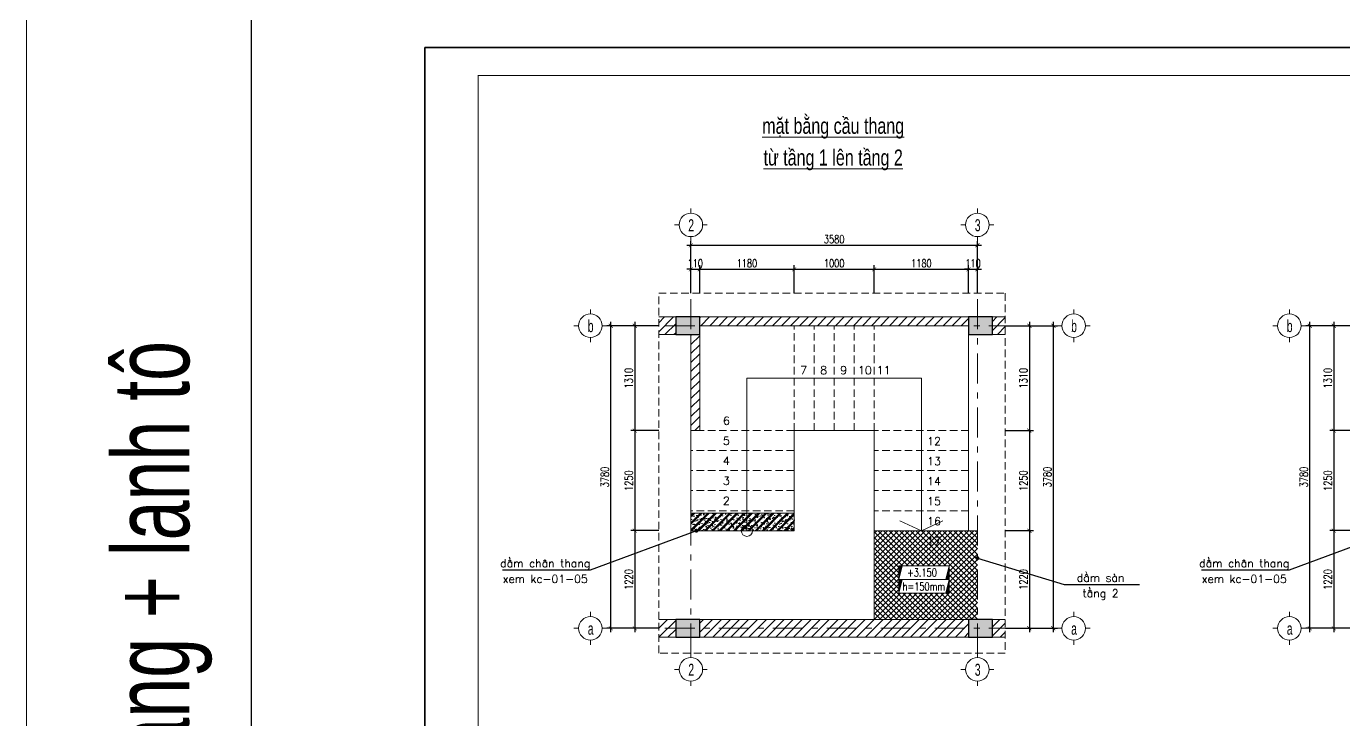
# Model space of a CAD drawing. Extents: x -2098986 to 943, y -1296280 to 73591.
# Drawn here: x -1855204 to -1822283, y -1278955 to -1261631 of the extents above; entities that cross this region are included whole.
import ezdxf
from ezdxf.enums import TextEntityAlignment as Align

# ---------------------------------------------------------------- set-up
doc = ezdxf.new("R2010")
doc.units = 0
doc.header["$LTSCALE"] = 150
doc.header["$PDMODE"] = 35
doc.linetypes.add('_Tim', pattern=[9, 5, -1.5, 1, -1.5])
doc.linetypes.add('HIDDEN', pattern=[0.375, 0.25, -0.125])
doc.layers.get('0').update_dxf_attribs({"lineweight": 18})
doc.layers.get('Defpoints').update_dxf_attribs({"lineweight": 18})
for name, color, linetype, lineweight in [('05.Text', 253, 'Continuous', 18), ('11.Khung bo', 32, 'Continuous', 50), ('12.Khung', 36, 'Continuous', 25), ('KCVN-THAY', 7, 'Continuous', 25), ('LS-CAT', 30, 'Continuous', 20), ('LS-DIM', 251, 'Continuous', 13), ('LS-HATCH', 147, 'Continuous', 9), ('LS-TEXT', 60, 'Continuous', 20), ('LS-THAY', 7, 'Continuous', 20), ('LS-TRUC', 108, '_Tim', 9)]:
    doc.layers.add(name, color=color, linetype=linetype, lineweight=lineweight)
doc.layers.add('DIM', color=1, linetype='Continuous')
doc.layers.add('HATCH', color=8, linetype='Continuous')
doc.layers.add('Tpl_Bound', color=1, linetype='Continuous', plot=False)
doc.styles.add('KCVN-LEADER', font='vnromadi.shx', dxfattribs={"width": 0.7, "height": 4})
doc.styles.add('vnsimpli', font='vnsimli.shx', dxfattribs={"width": 0.75})
doc.dimstyles.new('D50', dxfattribs={"dimtxt": 200, "dimasz": 100, "dimexe": 100, "dimexo": 0, "dimgap": 50, "dimtad": 1, "dimdec": 0, "dimlfac": 0.5, "dimzin": 0, "dimdsep": 46, "dimtxsty": 'vnsimpli', "dimblk1": 'ARCHTICK', "dimblk2": 'ARCHTICK', "dimsah": 1, "dimcen": 0, "dimdle": 100, "dimclrd": 256, "dimclre": 256, "dimclrt": 60, "dimadec": 0, "dimazin": 0, "dimtfac": 0.02, "dimtdec": 0, "dimtix": 1, "dimtmove": 2, "dimatfit": 3, "dimldrblk": 'ARCHTICK', "dimfxl": 100, "dimtolj": 1, "dimtzin": 0, "dimarcsym": 0})
pattern_1 = [(45, (182179.76, -9884.24), (-112.253202, 112.253202), [])]

# ---------------------------------------------------------------- blocks, each defined once
blk = doc.blocks.new('*U4')
at = {"layer": 'KCVN-THAY', "color": 140}
blk.add_lwpolyline([(214871.76, 86966.68), (215381.8, 86966.68), (215381.8, 86579.68), (214871.76, 86579.68)], close=True, dxfattribs=at)
blk = doc.blocks.new('100')
at = {"layer": '11.Khung bo', "const_width": 26.7}
blk.add_lwpolyline([(1860913, -945240), (1860913, -916940), (1896063, -916940), (1896063, -945240)], close=True, dxfattribs=at)
blk.add_lwpolyline([(1860913, -945240), (1860913, -916940), (1896063, -916940), (1896063, -945240)], close=True, dxfattribs=at)
blk.add_lwpolyline([(1860913, -945240), (1860913, -916940), (1896063, -916940), (1896063, -945240)], close=True, dxfattribs=at)
at = {"layer": '12.Khung'}
blk.add_lwpolyline([(1901579, -945940), (1901579, -916240), (1859580, -916240), (1859580, -945940)], close=True, dxfattribs=at)
blk.add_lwpolyline([(1901579, -945940), (1901579, -916240), (1859580, -916240), (1859580, -945940)], close=True, dxfattribs=at)
blk.add_lwpolyline([(1901579, -945940), (1901579, -916240), (1859580, -916240), (1859580, -945940)], close=True, dxfattribs=at)
blk = doc.blocks.new('_ArchTick')
at = {"layer": 'DIM', "color": 0, "const_width": 0.15}
blk.add_lwpolyline([(-0.5, -0.5), (0.5, 0.5)], dxfattribs=at)
blk = doc.blocks.new('*D1339')
at = {"layer": 'Defpoints', "color": 0, "transparency": 16777216}
for p in [(-1838376, -1267702), (-1838596, -1268302), (-1838376, -1268302)]:
    blk.add_point(p, dxfattribs=at)
at = {"layer": 'LS-DIM', "lineweight": -2, "transparency": 16777216}
for p, q in [((-1838596, -1267702), (-1838696, -1267702)), ((-1838596, -1268302), (-1838596, -1267602)), ((-1838596, -1267702), (-1838376, -1267702)), ((-1838376, -1268302), (-1838376, -1267602)), ((-1838376, -1267702), (-1838276, -1267702))]:
    blk.add_line(p, q, dxfattribs=at)
at = {"layer": 'LS-DIM', "lineweight": -2, "transparency": 16777216, "xscale": 100, "yscale": 100, "zscale": 100}
blk.add_blockref('_ArchTick', (-1838596, -1267702), dxfattribs=at)
at = {"layer": 'LS-DIM', "lineweight": -2, "transparency": 16777216, "xscale": 100, "yscale": 100, "zscale": 100, "rotation": 180}
blk.add_blockref('_ArchTick', (-1838376, -1267702), dxfattribs=at)
at = {"layer": 'LS-DIM', "color": 60, "transparency": 16777216, "insert": (-1838486, -1267552), "char_height": 200, "attachment_point": 5, "style": 'vnsimpli'}
blk.add_mtext('\\A1;110', dxfattribs=at)
blk = doc.blocks.new('*D1340')
at = {"layer": 'Defpoints', "color": 0, "transparency": 16777216}
for p in [(-1836016, -1267702), (-1838376, -1268302), (-1836016, -1268302)]:
    blk.add_point(p, dxfattribs=at)
at = {"layer": 'LS-DIM', "lineweight": -2, "transparency": 16777216}
for p, q in [((-1838476, -1267702), (-1835916, -1267702)), ((-1838376, -1268302), (-1838376, -1267602)), ((-1836016, -1268302), (-1836016, -1267602))]:
    blk.add_line(p, q, dxfattribs=at)
at = {"layer": 'LS-DIM', "lineweight": -2, "transparency": 16777216, "xscale": 100, "yscale": 100, "zscale": 100, "rotation": 180}
blk.add_blockref('_ArchTick', (-1838376, -1267702), dxfattribs=at)
at = {"layer": 'LS-DIM', "lineweight": -2, "transparency": 16777216, "xscale": 100, "yscale": 100, "zscale": 100}
blk.add_blockref('_ArchTick', (-1836016, -1267702), dxfattribs=at)
at = {"layer": 'LS-DIM', "color": 60, "transparency": 16777216, "insert": (-1837196, -1267552), "char_height": 200, "attachment_point": 5, "style": 'vnsimpli'}
blk.add_mtext('\\A1;1180', dxfattribs=at)
blk = doc.blocks.new('*D1341')
at = {"layer": 'Defpoints', "color": 0, "transparency": 16777216}
for p in [(-1834016, -1267702), (-1836016, -1268302), (-1834016, -1268302)]:
    blk.add_point(p, dxfattribs=at)
at = {"layer": 'LS-DIM', "lineweight": -2, "transparency": 16777216}
for p, q in [((-1836116, -1267702), (-1833916, -1267702)), ((-1836016, -1268302), (-1836016, -1267602)), ((-1834016, -1268302), (-1834016, -1267602))]:
    blk.add_line(p, q, dxfattribs=at)
at = {"layer": 'LS-DIM', "lineweight": -2, "transparency": 16777216, "xscale": 100, "yscale": 100, "zscale": 100, "rotation": 180}
blk.add_blockref('_ArchTick', (-1836016, -1267702), dxfattribs=at)
at = {"layer": 'LS-DIM', "lineweight": -2, "transparency": 16777216, "xscale": 100, "yscale": 100, "zscale": 100}
blk.add_blockref('_ArchTick', (-1834016, -1267702), dxfattribs=at)
at = {"layer": 'LS-DIM', "color": 60, "transparency": 16777216, "insert": (-1835016, -1267552), "char_height": 200, "attachment_point": 5, "style": 'vnsimpli'}
blk.add_mtext('\\A1;1000', dxfattribs=at)
blk = doc.blocks.new('*D1342')
at = {"layer": 'Defpoints', "color": 0, "transparency": 16777216}
for p in [(-1831656, -1267702), (-1834016, -1268302), (-1831656, -1268302)]:
    blk.add_point(p, dxfattribs=at)
at = {"layer": 'LS-DIM', "lineweight": -2, "transparency": 16777216}
for p, q in [((-1834116, -1267702), (-1831556, -1267702)), ((-1834016, -1268302), (-1834016, -1267602)), ((-1831656, -1268302), (-1831656, -1267602))]:
    blk.add_line(p, q, dxfattribs=at)
at = {"layer": 'LS-DIM', "lineweight": -2, "transparency": 16777216, "xscale": 100, "yscale": 100, "zscale": 100, "rotation": 180}
blk.add_blockref('_ArchTick', (-1834016, -1267702), dxfattribs=at)
at = {"layer": 'LS-DIM', "lineweight": -2, "transparency": 16777216, "xscale": 100, "yscale": 100, "zscale": 100}
blk.add_blockref('_ArchTick', (-1831656, -1267702), dxfattribs=at)
at = {"layer": 'LS-DIM', "color": 60, "transparency": 16777216, "insert": (-1832836, -1267552), "char_height": 200, "attachment_point": 5, "style": 'vnsimpli'}
blk.add_mtext('\\A1;1180', dxfattribs=at)
blk = doc.blocks.new('*D1343')
at = {"layer": 'Defpoints', "color": 0, "transparency": 16777216}
for p in [(-1831436, -1267702), (-1831656, -1268302), (-1831436, -1268302)]:
    blk.add_point(p, dxfattribs=at)
at = {"layer": 'LS-DIM', "lineweight": -2, "transparency": 16777216}
for p, q in [((-1831656, -1267702), (-1831756, -1267702)), ((-1831656, -1268302), (-1831656, -1267602)), ((-1831656, -1267702), (-1831436, -1267702)), ((-1831436, -1268302), (-1831436, -1267602)), ((-1831436, -1267702), (-1831336, -1267702))]:
    blk.add_line(p, q, dxfattribs=at)
at = {"layer": 'LS-DIM', "lineweight": -2, "transparency": 16777216, "xscale": 100, "yscale": 100, "zscale": 100}
blk.add_blockref('_ArchTick', (-1831656, -1267702), dxfattribs=at)
at = {"layer": 'LS-DIM', "lineweight": -2, "transparency": 16777216, "xscale": 100, "yscale": 100, "zscale": 100, "rotation": 180}
blk.add_blockref('_ArchTick', (-1831436, -1267702), dxfattribs=at)
at = {"layer": 'LS-DIM', "color": 60, "transparency": 16777216, "insert": (-1831546, -1267552), "char_height": 200, "attachment_point": 5, "style": 'vnsimpli'}
blk.add_mtext('\\A1;110', dxfattribs=at)
blk = doc.blocks.new('*D1344')
at = {"layer": 'Defpoints', "color": 0, "transparency": 16777216}
for p in [(-1831436, -1267102), (-1838596, -1268302), (-1831436, -1268302)]:
    blk.add_point(p, dxfattribs=at)
at = {"layer": 'LS-DIM', "lineweight": -2, "transparency": 16777216}
for p, q in [((-1838696, -1267102), (-1831336, -1267102)), ((-1838596, -1268302), (-1838596, -1267002)), ((-1831436, -1268302), (-1831436, -1267002))]:
    blk.add_line(p, q, dxfattribs=at)
at = {"layer": 'LS-DIM', "lineweight": -2, "transparency": 16777216, "xscale": 100, "yscale": 100, "zscale": 100, "rotation": 180}
blk.add_blockref('_ArchTick', (-1838596, -1267102), dxfattribs=at)
at = {"layer": 'LS-DIM', "lineweight": -2, "transparency": 16777216, "xscale": 100, "yscale": 100, "zscale": 100}
blk.add_blockref('_ArchTick', (-1831436, -1267102), dxfattribs=at)
at = {"layer": 'LS-DIM', "color": 60, "transparency": 16777216, "insert": (-1835016, -1266952), "char_height": 200, "attachment_point": 5, "style": 'vnsimpli'}
blk.add_mtext('\\A1;3580', dxfattribs=at)
blk = doc.blocks.new('*D1345')
at = {"layer": 'Defpoints', "color": 0, "transparency": 16777216}
for p in [(-1839398, -1269113), (-1839998, -1271733), (-1839398, -1271733)]:
    blk.add_point(p, dxfattribs=at)
at = {"layer": 'LS-DIM', "lineweight": -2, "transparency": 16777216}
for p, q in [((-1839998, -1269013), (-1839998, -1271833)), ((-1839398, -1269113), (-1840098, -1269113)), ((-1839398, -1271733), (-1840098, -1271733))]:
    blk.add_line(p, q, dxfattribs=at)
at = {"layer": 'LS-DIM', "lineweight": -2, "transparency": 16777216, "xscale": 100, "yscale": 100, "zscale": 100}
for p, rotation in [((-1839998, -1269113), 90), ((-1839998, -1271733), 270)]:
    blk.add_blockref('_ArchTick', p, dxfattribs=dict(at, rotation=rotation))
at = {"layer": 'LS-DIM', "color": 60, "transparency": 16777216, "insert": (-1840148, -1270423), "char_height": 200, "attachment_point": 5, "rotation": 90, "style": 'vnsimpli'}
blk.add_mtext('\\A1;1310', dxfattribs=at)
blk = doc.blocks.new('*D1346')
at = {"layer": 'Defpoints', "color": 0, "transparency": 16777216}
for p in [(-1839398, -1271733), (-1839998, -1274233), (-1839398, -1274233)]:
    blk.add_point(p, dxfattribs=at)
at = {"layer": 'LS-DIM', "lineweight": -2, "transparency": 16777216}
for p, q in [((-1839998, -1271633), (-1839998, -1274333)), ((-1839398, -1271733), (-1840098, -1271733)), ((-1839398, -1274233), (-1840098, -1274233))]:
    blk.add_line(p, q, dxfattribs=at)
at = {"layer": 'LS-DIM', "lineweight": -2, "transparency": 16777216, "xscale": 100, "yscale": 100, "zscale": 100}
for p, rotation in [((-1839998, -1271733), 90), ((-1839998, -1274233), 270)]:
    blk.add_blockref('_ArchTick', p, dxfattribs=dict(at, rotation=rotation))
at = {"layer": 'LS-DIM', "color": 60, "transparency": 16777216, "insert": (-1840148, -1272983), "char_height": 200, "attachment_point": 5, "rotation": 90, "style": 'vnsimpli'}
blk.add_mtext('\\A1;1250', dxfattribs=at)
blk = doc.blocks.new('*D1347')
at = {"layer": 'Defpoints', "color": 0, "transparency": 16777216}
for p in [(-1839398, -1274233), (-1839998, -1276673), (-1839398, -1276673)]:
    blk.add_point(p, dxfattribs=at)
at = {"layer": 'LS-DIM', "lineweight": -2, "transparency": 16777216}
for p, q in [((-1839398, -1274233), (-1840098, -1274233)), ((-1839998, -1274133), (-1839998, -1276773)), ((-1839398, -1276673), (-1840098, -1276673))]:
    blk.add_line(p, q, dxfattribs=at)
at = {"layer": 'LS-DIM', "lineweight": -2, "transparency": 16777216, "xscale": 100, "yscale": 100, "zscale": 100}
for p, rotation in [((-1839998, -1274233), 90), ((-1839998, -1276673), 270)]:
    blk.add_blockref('_ArchTick', p, dxfattribs=dict(at, rotation=rotation))
at = {"layer": 'LS-DIM', "color": 60, "transparency": 16777216, "insert": (-1840148, -1275453), "char_height": 200, "attachment_point": 5, "rotation": 90, "style": 'vnsimpli'}
blk.add_mtext('\\A1;1220', dxfattribs=at)
blk = doc.blocks.new('*D1348')
at = {"layer": 'Defpoints', "color": 0, "transparency": 16777216}
for p in [(-1840598, -1269113), (-1839398, -1269113), (-1839398, -1276673)]:
    blk.add_point(p, dxfattribs=at)
at = {"layer": 'LS-DIM', "lineweight": -2, "transparency": 16777216}
for p, q in [((-1840598, -1276773), (-1840598, -1269013)), ((-1839398, -1269113), (-1840698, -1269113)), ((-1839398, -1276673), (-1840698, -1276673))]:
    blk.add_line(p, q, dxfattribs=at)
at = {"layer": 'LS-DIM', "lineweight": -2, "transparency": 16777216, "xscale": 100, "yscale": 100, "zscale": 100}
for p, rotation in [((-1840598, -1269113), 90), ((-1840598, -1276673), 270)]:
    blk.add_blockref('_ArchTick', p, dxfattribs=dict(at, rotation=rotation))
at = {"layer": 'LS-DIM', "color": 60, "transparency": 16777216, "insert": (-1840748, -1272893), "char_height": 200, "attachment_point": 5, "rotation": 90, "style": 'vnsimpli'}
blk.add_mtext('\\A1;3780', dxfattribs=at)
blk = doc.blocks.new('*D1349')
at = {"layer": 'Defpoints', "color": 0, "transparency": 16777216}
for p in [(-1830738, -1269113), (-1830738, -1271733), (-1830138, -1271733)]:
    blk.add_point(p, dxfattribs=at)
at = {"layer": 'LS-DIM', "lineweight": -2, "transparency": 16777216}
for p, q in [((-1830138, -1269013), (-1830138, -1271833)), ((-1830738, -1269113), (-1830038, -1269113)), ((-1830738, -1271733), (-1830038, -1271733))]:
    blk.add_line(p, q, dxfattribs=at)
at = {"layer": 'LS-DIM', "lineweight": -2, "transparency": 16777216, "xscale": 100, "yscale": 100, "zscale": 100}
for p, rotation in [((-1830138, -1269113), 90), ((-1830138, -1271733), 270)]:
    blk.add_blockref('_ArchTick', p, dxfattribs=dict(at, rotation=rotation))
at = {"layer": 'LS-DIM', "color": 60, "transparency": 16777216, "insert": (-1830288, -1270423), "char_height": 200, "attachment_point": 5, "rotation": 90, "style": 'vnsimpli'}
blk.add_mtext('\\A1;1310', dxfattribs=at)
blk = doc.blocks.new('*D1350')
at = {"layer": 'Defpoints', "color": 0, "transparency": 16777216}
for p in [(-1830738, -1271733), (-1830738, -1274233), (-1830138, -1274233)]:
    blk.add_point(p, dxfattribs=at)
at = {"layer": 'LS-DIM', "lineweight": -2, "transparency": 16777216}
for p, q in [((-1830138, -1271633), (-1830138, -1274333)), ((-1830738, -1271733), (-1830038, -1271733)), ((-1830738, -1274233), (-1830038, -1274233))]:
    blk.add_line(p, q, dxfattribs=at)
at = {"layer": 'LS-DIM', "lineweight": -2, "transparency": 16777216, "xscale": 100, "yscale": 100, "zscale": 100}
for p, rotation in [((-1830138, -1271733), 90), ((-1830138, -1274233), 270)]:
    blk.add_blockref('_ArchTick', p, dxfattribs=dict(at, rotation=rotation))
at = {"layer": 'LS-DIM', "color": 60, "transparency": 16777216, "insert": (-1830288, -1272983), "char_height": 200, "attachment_point": 5, "rotation": 90, "style": 'vnsimpli'}
blk.add_mtext('\\A1;1250', dxfattribs=at)
blk = doc.blocks.new('*D1351')
at = {"layer": 'Defpoints', "color": 0, "transparency": 16777216}
for p in [(-1830738, -1274233), (-1830738, -1276673), (-1830138, -1276673)]:
    blk.add_point(p, dxfattribs=at)
at = {"layer": 'LS-DIM', "lineweight": -2, "transparency": 16777216}
for p, q in [((-1830738, -1274233), (-1830038, -1274233)), ((-1830138, -1274133), (-1830138, -1276773)), ((-1830738, -1276673), (-1830038, -1276673))]:
    blk.add_line(p, q, dxfattribs=at)
at = {"layer": 'LS-DIM', "lineweight": -2, "transparency": 16777216, "xscale": 100, "yscale": 100, "zscale": 100}
for p, rotation in [((-1830138, -1274233), 90), ((-1830138, -1276673), 270)]:
    blk.add_blockref('_ArchTick', p, dxfattribs=dict(at, rotation=rotation))
at = {"layer": 'LS-DIM', "color": 60, "transparency": 16777216, "insert": (-1830288, -1275453), "char_height": 200, "attachment_point": 5, "rotation": 90, "style": 'vnsimpli'}
blk.add_mtext('\\A1;1220', dxfattribs=at)
blk = doc.blocks.new('*D1352')
at = {"layer": 'Defpoints', "color": 0, "transparency": 16777216}
for p in [(-1830738, -1269113), (-1829538, -1269113), (-1830738, -1276673)]:
    blk.add_point(p, dxfattribs=at)
at = {"layer": 'LS-DIM', "lineweight": -2, "transparency": 16777216}
for p, q in [((-1829538, -1276773), (-1829538, -1269013)), ((-1830738, -1269113), (-1829438, -1269113)), ((-1830738, -1276673), (-1829438, -1276673))]:
    blk.add_line(p, q, dxfattribs=at)
at = {"layer": 'LS-DIM', "lineweight": -2, "transparency": 16777216, "xscale": 100, "yscale": 100, "zscale": 100}
for p, rotation in [((-1829538, -1269113), 90), ((-1829538, -1276673), 270)]:
    blk.add_blockref('_ArchTick', p, dxfattribs=dict(at, rotation=rotation))
at = {"layer": 'LS-DIM', "color": 60, "transparency": 16777216, "insert": (-1829688, -1272893), "char_height": 200, "attachment_point": 5, "rotation": 90, "style": 'vnsimpli'}
blk.add_mtext('\\A1;3780', dxfattribs=at)
blk = doc.blocks.new('A$C0F04115F')
at = {"layer": 'LS-THAY'}
for p, q in [((-380, 380), (-380, 530)), ((-760, 0), (-910, 0)), ((0, 0), (150, 0)), ((-380, -380), (-380, -530))]:
    blk.add_line(p, q, dxfattribs=at)
blk.add_circle((-380, 0), 380, dxfattribs=at)
blk = doc.blocks.new('cot MB')
at = {"layer": 'LS-DIM'}
for points in [[(122684, -484996), (122601, -484996), (122601, -485336)], [(123863, -484996), (123780, -485336), (123863, -485336)]]:
    blk.add_hatch(color=256, dxfattribs=at).paths.add_polyline_path(points)
for p, q in [((122601, -485336), (122684, -484996)), ((123863, -484996), (123780, -485336))]:
    blk.add_line(p, q, dxfattribs=at)
blk.add_lwpolyline([(122601, -484996), (123863, -484996), (123863, -485336), (122601, -485336)], close=True, dxfattribs=at)
blk = doc.blocks.new('DOT')
at = {"color": 0, "linetype": 'ByBlock'}
blk.add_line((-0.5, 0), (-1, 0), dxfattribs=at)
at = {"color": 0, "linetype": 'ByBlock', "const_width": 0.5}
blk.add_lwpolyline([(-0.25, 0, 1), (0.25, 0, 1)], format="xyb", close=True, dxfattribs=at)
blk = doc.blocks.new('*D1406')
at = {"layer": 'Defpoints', "color": 0, "transparency": 16777216}
for p in [(-1821929, -1269113), (-1822529, -1271733), (-1821929, -1271733)]:
    blk.add_point(p, dxfattribs=at)
at = {"layer": 'LS-DIM', "lineweight": -2, "transparency": 16777216}
for p, q in [((-1822529, -1269013), (-1822529, -1271833)), ((-1821929, -1269113), (-1822629, -1269113)), ((-1821929, -1271733), (-1822629, -1271733))]:
    blk.add_line(p, q, dxfattribs=at)
at = {"layer": 'LS-DIM', "lineweight": -2, "transparency": 16777216, "xscale": 100, "yscale": 100, "zscale": 100}
for p, rotation in [((-1822529, -1269113), 90), ((-1822529, -1271733), 270)]:
    blk.add_blockref('_ArchTick', p, dxfattribs=dict(at, rotation=rotation))
at = {"layer": 'LS-DIM', "color": 60, "transparency": 16777216, "insert": (-1822679, -1270423), "char_height": 200, "attachment_point": 5, "rotation": 90, "style": 'vnsimpli'}
blk.add_mtext('\\A1;1310', dxfattribs=at)
blk = doc.blocks.new('*D1407')
at = {"layer": 'Defpoints', "color": 0, "transparency": 16777216}
for p in [(-1821929, -1271733), (-1822529, -1274233), (-1821929, -1274233)]:
    blk.add_point(p, dxfattribs=at)
at = {"layer": 'LS-DIM', "lineweight": -2, "transparency": 16777216}
for p, q in [((-1822529, -1271633), (-1822529, -1274333)), ((-1821929, -1271733), (-1822629, -1271733)), ((-1821929, -1274233), (-1822629, -1274233))]:
    blk.add_line(p, q, dxfattribs=at)
at = {"layer": 'LS-DIM', "lineweight": -2, "transparency": 16777216, "xscale": 100, "yscale": 100, "zscale": 100}
for p, rotation in [((-1822529, -1271733), 90), ((-1822529, -1274233), 270)]:
    blk.add_blockref('_ArchTick', p, dxfattribs=dict(at, rotation=rotation))
at = {"layer": 'LS-DIM', "color": 60, "transparency": 16777216, "insert": (-1822679, -1272983), "char_height": 200, "attachment_point": 5, "rotation": 90, "style": 'vnsimpli'}
blk.add_mtext('\\A1;1250', dxfattribs=at)
blk = doc.blocks.new('*D1408')
at = {"layer": 'Defpoints', "color": 0, "transparency": 16777216}
for p in [(-1821929, -1274233), (-1822529, -1276673), (-1821929, -1276673)]:
    blk.add_point(p, dxfattribs=at)
at = {"layer": 'LS-DIM', "lineweight": -2, "transparency": 16777216}
for p, q in [((-1821929, -1274233), (-1822629, -1274233)), ((-1822529, -1274133), (-1822529, -1276773)), ((-1821929, -1276673), (-1822629, -1276673))]:
    blk.add_line(p, q, dxfattribs=at)
at = {"layer": 'LS-DIM', "lineweight": -2, "transparency": 16777216, "xscale": 100, "yscale": 100, "zscale": 100}
for p, rotation in [((-1822529, -1274233), 90), ((-1822529, -1276673), 270)]:
    blk.add_blockref('_ArchTick', p, dxfattribs=dict(at, rotation=rotation))
at = {"layer": 'LS-DIM', "color": 60, "transparency": 16777216, "insert": (-1822679, -1275453), "char_height": 200, "attachment_point": 5, "rotation": 90, "style": 'vnsimpli'}
blk.add_mtext('\\A1;1220', dxfattribs=at)
blk = doc.blocks.new('*D1409')
at = {"layer": 'Defpoints', "color": 0, "transparency": 16777216}
for p in [(-1823129, -1269113), (-1821929, -1269113), (-1821929, -1276673)]:
    blk.add_point(p, dxfattribs=at)
at = {"layer": 'LS-DIM', "lineweight": -2, "transparency": 16777216}
for p, q in [((-1823129, -1276773), (-1823129, -1269013)), ((-1821929, -1269113), (-1823229, -1269113)), ((-1821929, -1276673), (-1823229, -1276673))]:
    blk.add_line(p, q, dxfattribs=at)
at = {"layer": 'LS-DIM', "lineweight": -2, "transparency": 16777216, "xscale": 100, "yscale": 100, "zscale": 100}
for p, rotation in [((-1823129, -1269113), 90), ((-1823129, -1276673), 270)]:
    blk.add_blockref('_ArchTick', p, dxfattribs=dict(at, rotation=rotation))
at = {"layer": 'LS-DIM', "color": 60, "transparency": 16777216, "insert": (-1823279, -1272893), "char_height": 200, "attachment_point": 5, "rotation": 90, "style": 'vnsimpli'}
blk.add_mtext('\\A1;3780', dxfattribs=at)

msp = doc.modelspace()

# ---------------------------------------------------------------- hatches: boundary and pattern name
at = {"layer": 'HATCH'}
h = msp.add_hatch(color=256, dxfattribs=at)
h.dxf.hatch_style = 1
h.paths.add_polyline_path([(-1838976.3, -1269333.4), (-1838376.3, -1269333.4), (-1838376.3, -1268893.4), (-1838976.3, -1268893.4)])
h = msp.add_hatch(color=256, dxfattribs=at)
h.dxf.hatch_style = 1
h.paths.add_polyline_path([(-1831656.3, -1269333.4), (-1831056.3, -1269333.4), (-1831056.3, -1268893.4), (-1831656.3, -1268893.4)])
h = msp.add_hatch(color=256, dxfattribs=at)
h.dxf.hatch_style = 1
h.paths.add_polyline_path([(-1838976.3, -1276893.4), (-1838376.3, -1276893.4), (-1838376.3, -1276453.4), (-1838976.3, -1276453.4)])
h = msp.add_hatch(color=256, dxfattribs=at)
h.dxf.hatch_style = 1
h.paths.add_polyline_path([(-1831656.3, -1276893.4), (-1831056.3, -1276893.4), (-1831056.3, -1276453.4), (-1831656.3, -1276453.4)])
at = {"layer": 'LS-DIM'}
h = msp.add_hatch(dxfattribs=at)
h.set_pattern_fill('BT-01', color=256, scale=30, pattern_type=2)
h.set_pattern_definition([(50, (182179.76, -9884.24), (215.178055, -18.82564), [22.5, -247.5]), (355, (182179.76, -9884.24), (-41.6254, 225.65764), [18, -198]), (100.4514, (182197.7, -9885.81), (173.552815, 206.831863), [19.122057, -210.342634]), (46.1842, (182179.76, -9824.24), (320.172315, -49.655704), [33.75, -371.25]), (96.6356, (182206.44, -9828.38), (280.39881, 292.23536), [28.683086, -315.5139]), (351.1842, (182179.76, -9824.24), (280.398584, 292.23558), [27, -297]), (21, (182209.76, -9839.24), (179.072116, -120.785667), [22.5, -247.5]), (326, (182209.76, -9839.24), (72.9946, 217.545014), [18, -198]), (71.4514, (182224.68, -9849.3), (252.066789, 96.759149), [19.122057, -210.342634]), (37.5, (182179.76, -9884.24), (3.6479566, 99.8681561), [0, -195.6, 0, -201, 0, -198.75]), (7.5, (182179.76, -9884.24), (78.920861, 118.3235136), [0, -114.6, 0, -191.1, 0, -75.75]), (327.5, (182112.86, -9884.24), (160.1467309, -6.7664615), [0, -75, 0, -234, 0, -310.5]), (317.5, (182082.86, -9884.24), (174.955851, 30.031495), [0, -97.5, 0, -155.4, 0, -220.5]), (45, (182179.76, -9884.24), (-90.1561146, 90.1561146), []), (45, (182179.76, -9847.49), (-90.1561146, 90.1561146), [])])
h.paths.add_polyline_path([(-1837196.3, -1274233.4), (-1837196.3, -1273793.4), (-1838596.3, -1273793.4), (-1838596.3, -1274233.4)])
h.paths.add_polyline_path([(-1837196.3, -1273793.4), (-1837196.3, -1274233.4), (-1836016.3, -1274233.4), (-1836016.3, -1273793.4)])
at = {"layer": 'LS-HATCH'}
h = msp.add_hatch(dxfattribs=at)
h.set_pattern_fill('ANSI31', color=256, scale=50)
h.set_pattern_definition(pattern_1)
h.paths.add_polyline_path([(-1838976.3, -1268893.4), (-1839398.2, -1268893.4), (-1839398.2, -1269113.4), (-1838976.3, -1269113.4)])
h.paths.add_polyline_path([(-1838976.3, -1269113.4), (-1839398.2, -1269113.4), (-1839398.2, -1269333.4), (-1838976.3, -1269333.4)])
h.paths.add_polyline_path([(-1838376.3, -1269333.4), (-1838596.3, -1269333.4), (-1838596.3, -1271733.4), (-1838376.3, -1271733.4)])
h.paths.add_polyline_path([(-1831656.3, -1268893.4), (-1838376.3, -1268893.4), (-1838376.3, -1269113.4), (-1831656.3, -1269113.4)])
h.paths.add_polyline_path([(-1830738.2, -1268893.4), (-1831056.3, -1268893.4), (-1831056.3, -1269113.4), (-1830738.2, -1269113.4)])
h.paths.add_polyline_path([(-1830738.2, -1269113.4), (-1831056.3, -1269113.4), (-1831056.3, -1269333.4), (-1830738.2, -1269333.4)])
h = msp.add_hatch(dxfattribs=at)
h.set_pattern_fill('ANSI37', color=256, scale=30)
h.set_pattern_definition([(45, (182179.76, -9884.24), (-67.351921, 67.351921), []), (135, (182179.76, -9884.24), (-67.351921, -67.351921), [])])
h.paths.add_polyline_path([(-1834016.3, -1274233.4), (-1834016.3, -1276453.4), (-1831436.3, -1276453.4), (-1831436.3, -1274233.4)])
h.paths.add_polyline_path([(-1832139.6, -1275112.4), (-1832139.6, -1275452.8), (-1832139.6, -1275793.2), (-1833401.6, -1275793.2), (-1833401.6, -1275452.8), (-1833401.6, -1275112.4)], flags=16)
h.paths.add_polyline_path([(-1833243.9, -1275429.5), (-1832386.7, -1275429.5), (-1832386.7, -1275129.5), (-1833243.9, -1275129.5)], flags=8)
h.paths.add_polyline_path([(-1833338.4, -1275779.9), (-1832209.8, -1275779.9), (-1832209.8, -1275479.9), (-1833338.4, -1275479.9)], flags=8)
h.paths.add_polyline_path([(-1832712.9, -1274647.3), (-1832327.2, -1274647.3), (-1832327.2, -1274347.3), (-1832712.9, -1274347.3)], flags=24)
h = msp.add_hatch(dxfattribs=at)
h.set_pattern_fill('ANSI31', color=256, scale=50)
h.set_pattern_definition(pattern_1)
h.paths.add_polyline_path([(-1838976.3, -1276673.4), (-1838976.3, -1276453.4), (-1839398.2, -1276453.4), (-1839398.2, -1276673.4)])
h.paths.add_polyline_path([(-1838976.3, -1276673.4), (-1839398.2, -1276673.4), (-1839398.2, -1276893.4), (-1838976.3, -1276893.4)])
h.paths.add_polyline_path([(-1831656.3, -1276673.4), (-1831656.3, -1276453.4), (-1838376.3, -1276453.4), (-1838376.3, -1276673.4)])
h.paths.add_polyline_path([(-1831656.3, -1276893.4), (-1831656.3, -1276673.4), (-1838376.3, -1276673.4), (-1838376.3, -1276893.4)])
h.paths.add_polyline_path([(-1830738.2, -1276453.4), (-1831056.3, -1276453.4), (-1831056.3, -1276673.4), (-1830738.2, -1276673.4)])
h.paths.add_polyline_path([(-1830738.2, -1276673.4), (-1831056.3, -1276673.4), (-1831056.3, -1276893.4), (-1830738.2, -1276893.4)])

# ---------------------------------------------------------------- linework, layer by layer
at = {"layer": 'DIM'}
for points in [[(-1838976.3, -1269333.4), (-1838376.3, -1269333.4), (-1838376.3, -1268893.4), (-1838976.3, -1268893.4)], [(-1831656.3, -1269333.4), (-1831056.3, -1269333.4), (-1831056.3, -1268893.4), (-1831656.3, -1268893.4)], [(-1838976.3, -1276893.4), (-1838376.3, -1276893.4), (-1838376.3, -1276453.4), (-1838976.3, -1276453.4)], [(-1831656.3, -1276893.4), (-1831056.3, -1276893.4), (-1831056.3, -1276453.4), (-1831656.3, -1276453.4)]]:
    msp.add_lwpolyline(points, close=True, dxfattribs=at)
at = {"layer": 'LS-CAT'}
for p, q in [((-1837196.3, -1270423.4), (-1832836.3, -1270423.4)), ((-1837196.3, -1270423.4), (-1837196.3, -1274233.4)), ((-1832836.3, -1270423.4), (-1832836.3, -1274233.4)), ((-1832836.3, -1274233.4), (-1833373.2, -1273988.2)), ((-1832836.3, -1274233.4), (-1832299.3, -1273988.2))]:
    msp.add_line(p, q, dxfattribs=at)
msp.add_circle((-1837196.3, -1274233.4), 141.3, dxfattribs=at)
at = {"layer": 'LS-DIM', "linetype": 'HIDDEN', "ltscale": 5}
for p, q in [((-1836016.3, -1271733.4), (-1836016.3, -1269113.4)), ((-1835516.3, -1271733.4), (-1835516.3, -1269113.4)), ((-1835016.3, -1271733.4), (-1835016.3, -1269113.4)), ((-1834516.3, -1271733.4), (-1834516.3, -1269113.4)), ((-1834016.3, -1271733.4), (-1834016.3, -1269113.4))]:
    msp.add_line(p, q, dxfattribs=at)
msp.add_lwpolyline([(-1839398.2, -1268302), (-1830738.2, -1268302), (-1830738.2, -1277290), (-1839398.2, -1277290)], close=True, dxfattribs=at)
for points in [[(-1836016.3, -1271733.4), (-1838596.3, -1271733.4)], [(-1831656.3, -1271733.4), (-1834016.3, -1271733.4)], [(-1836016.3, -1272233.4), (-1838596.3, -1272233.4)], [(-1831656.3, -1272233.4), (-1834016.3, -1272233.4)], [(-1836016.3, -1272733.4), (-1838596.3, -1272733.4)], [(-1831656.3, -1272733.4), (-1834016.3, -1272733.4)], [(-1836016.3, -1273233.4), (-1838596.3, -1273233.4)], [(-1831656.3, -1273233.4), (-1834016.3, -1273233.4)], [(-1836016.3, -1273733.4), (-1838596.3, -1273733.4)], [(-1831656.3, -1273733.4), (-1834016.3, -1273733.4)]]:
    msp.add_lwpolyline(points, dxfattribs=at)
at = {"layer": 'LS-THAY'}
for p, q in [((-1838596.3, -1271733.4), (-1838596.3, -1269333.4)), ((-1838596.3, -1269333.4), (-1838596.3, -1269333.4)), ((-1838376.3, -1271733.4), (-1838376.3, -1269113.4)), ((-1838376.3, -1269113.4), (-1831656.3, -1269113.4)), ((-1831656.3, -1269113.4), (-1831656.3, -1269333.4)), ((-1831656.3, -1274233.4), (-1831656.3, -1269113.4)), ((-1838376.3, -1271733.4), (-1838596.3, -1271733.4)), ((-1838596.3, -1271733.4), (-1838596.3, -1274233.4)), ((-1836016.3, -1271733.4), (-1836016.3, -1274133.4)), ((-1836016.3, -1271733.4), (-1836016.3, -1274233.4)), ((-1834016.3, -1271733.4), (-1834016.3, -1274233.4)), ((-1834016.3, -1274233.4), (-1831436.3, -1274233.4)), ((-1834016.3, -1274233.4), (-1834016.3, -1276453.4))]:
    msp.add_line(p, q, dxfattribs=at)
at = {"layer": 'LS-THAY', "color": 140}
for points in [[(-1849579.6, -1013074.3), (-1855203.6, -1013074.3), (-1855203.2, -1296279.9), (-1849579.5, -1296279.9)], [(-1855203.1, -1257579.6), (-1290964.8, -1257579.1), (-1290964.8, -1296279.9), (-1855203.1, -1296279.9)]]:
    msp.add_lwpolyline(points, close=True, dxfattribs=at)
at = {"layer": 'LS-THAY'}
for points in [[(-1830738.2, -1268893.4), (-1839398.2, -1268893.4)], [(-1838596.3, -1269333.4), (-1839398.2, -1269333.4)], [(-1830738.2, -1269333.4), (-1831656.3, -1269333.4)], [(-1834016.3, -1271733.4), (-1836016.3, -1271733.4)], [(-1836016.3, -1273793.4), (-1838596.3, -1273793.4)], [(-1836016.3, -1274233.4), (-1838596.3, -1274233.4)], [(-1839398.2, -1276453.4), (-1830738.2, -1276453.4)], [(-1839398.2, -1276893.4), (-1830738.2, -1276893.4)]]:
    msp.add_lwpolyline(points, dxfattribs=at)
at = {"layer": 'LS-TRUC'}
for p, q in [((-1838596.3, -1267102), (-1838596.3, -1277290)), ((-1831436.3, -1267102), (-1831436.3, -1277290)), ((-1840598.2, -1269113.4), (-1829538.2, -1269113.4)), ((-1823129.3, -1269113.4), (-1812069.3, -1269113.4)), ((-1840598.2, -1276673.4), (-1829538.2, -1276673.4)), ((-1823129.3, -1276673.4), (-1812069.3, -1276673.4))]:
    msp.add_line(p, q, dxfattribs=at)
at = {"layer": 'Tpl_Bound', "color": 1}
msp.add_lwpolyline([(-1845244.4, -1291860), (-1845244.4, -1262160), (-1803244.4, -1262160), (-1803244.4, -1291860)], close=True, dxfattribs=at)

# ---------------------------------------------------------------- block references
at = {"layer": '05.Text', "xscale": 1.000009185772931, "yscale": 1.000009185772931, "zscale": 1.000009185772931}
msp.add_blockref('100', (-3704841.1, -345911.5), dxfattribs=at)
at = {"layer": 'Defpoints', "xscale": 100, "yscale": 100, "zscale": 100}
msp.add_blockref('*U4', (-23336755.1, -9954247.4), dxfattribs=at)
at = {"layer": 'LS-DIM'}
for p in [(-1956002.5, -790116.7), (-1956002.5, -790457.1)]:
    msp.add_blockref('cot MB', p, dxfattribs=at)
at = {"layer": 'LS-THAY', "xscale": 0.7730447999201715, "yscale": 0.7730447999201715, "zscale": 0.7730447999201715, "rotation": 180}
for p in [(-1838890.2, -1266592.1), (-1831730.2, -1266592.1), (-1841402, -1269112.5), (-1829322.3, -1269112.5), (-1823933.1, -1269112.5), (-1841402, -1276673.4), (-1829322.3, -1276673.4), (-1823933.1, -1276673.4), (-1838890.2, -1277699.8), (-1831730.2, -1277699.8)]:
    msp.add_blockref('A$C0F04115F', p, dxfattribs=at)

# ---------------------------------------------------------------- texts
at = {"layer": 'LS-TEXT', "style": 'KCVN-LEADER', "width": 0.75}
for s, p in [('%%UmÆt b»ng cÇu thang', (-1835039.8, -1264316.3)), ('%%Utõ tÇng 1 lªn tÇng 2', (-1835039.8, -1265108.4))]:
    msp.add_text(s, height=400, dxfattribs=at).set_placement(p, align=Align.CENTER)
at = {"layer": 'LS-TEXT', "style": 'KCVN-LEADER', "width": 0.65}
for s, p in [('2', (-1838588.9, -1266601.2)), ('3', (-1831428.9, -1266601.2)), ('b', (-1841100.8, -1269121.7)), ('b', (-1829021.1, -1269121.7)), ('b', (-1823631.8, -1269121.7)), ('a', (-1841100.8, -1276682.5)), ('a', (-1829021.1, -1276682.5)), ('a', (-1823631.8, -1276682.5)), ('2', (-1838588.9, -1277708.9)), ('3', (-1831428.9, -1277708.9))]:
    msp.add_text(s, height=300, dxfattribs=at).set_placement(p, align=Align.MIDDLE_CENTER)
at = {"layer": 'LS-TEXT', "style": 'KCVN-LEADER', "width": 0.7}
msp.add_text('cÇu thang + lanh t«', height=1913.874, rotation=90, dxfattribs=at).set_placement((-1851134.4, -1277138.8), align=Align.CENTER)
at = {"layer": 'LS-TEXT', "style": 'vnsimpli'}
for s, p in [('7', (-1835779, -1270323.1)), ('8', (-1835279, -1270323.1)), ('9', (-1834779, -1270323.1)), ('10', (-1834248, -1270323.1)), ('11', (-1833779, -1270323.1)), ('6', (-1837709, -1271586.1)), ('5', (-1837709, -1272086.1)), ('12', (-1832520, -1272097.3)), ('4', (-1837709, -1272586.1)), ('13', (-1832520, -1272597.3)), ('3', (-1837709, -1273086.1)), ('14', (-1832520, -1273097.3)), ('2', (-1837709, -1273586.1)), ('15', (-1832520, -1273597.3)), ('1', (-1837709, -1274070.1)), ('16', (-1832520, -1274097.3)), ('17', (-1832520, -1274597.3)), ('dÇm ch©n thang', (-1842235.3, -1275149.1, 0.9)), ('dÇm ch©n thang', (-1824766.4, -1275149.1, 0.9)), ('dÇm sµn', (-1828357.3, -1275508.9, 0.9)), ('xem kc-01-05', (-1842235.3, -1275539.1, 0.9)), ('tÇng 2', (-1828357.3, -1275898.9, 0.9)), ('xem kc-01-05', (-1824766.4, -1275539.1, 0.9))]:
    msp.add_text(s, height=200, dxfattribs=at).set_placement(p, align=Align.CENTER)
at = {"layer": 'LS-TEXT', "color": 60, "style": 'vnsimpli', "width": 0.75}
msp.add_text('+3.150', height=200, dxfattribs=at).set_placement((-1833193.9, -1275379.5))
msp.add_text('h=150mm', height=200, dxfattribs=at).set_placement((-1832774.1, -1275729.9), align=Align.CENTER)

# ---------------------------------------------------------------- dimensions: what is measured, and where the dimension line sits
at = {"layer": 'LS-DIM'}
for base, p1, p2, picture, middle in [((-1831436.3, -1267102), (-1838596.3, -1268302), (-1831436.3, -1268302), '*D1344', (-1835016.3, -1266952)), ((-1838376.3, -1267702), (-1838596.3, -1268302), (-1838376.3, -1268302), '*D1339', (-1838486.3, -1267552)), ((-1836016.3, -1267702), (-1838376.3, -1268302), (-1836016.3, -1268302), '*D1340', (-1837196.3, -1267552)), ((-1834016.3, -1267702), (-1836016.3, -1268302), (-1834016.3, -1268302), '*D1341', (-1835016.3, -1267552)), ((-1831656.3, -1267702), (-1834016.3, -1268302), (-1831656.3, -1268302), '*D1342', (-1832836.3, -1267552)), ((-1831436.3, -1267702), (-1831656.3, -1268302), (-1831436.3, -1268302), '*D1343', (-1831546.3, -1267552))]:
    dim = msp.add_linear_dim(base=base, p1=p1, p2=p2, dimstyle='D50', dxfattribs=at)
    dim.commit()
    dim.dimension.update_dxf_attribs({"geometry": picture, "text_midpoint": middle})
for base, p1, p2, picture, middle in [((-1840598.2, -1269113.4), (-1839398.2, -1276673.4), (-1839398.2, -1269113.4), '*D1348', (-1840748.2, -1272893.4)), ((-1839998.2, -1271733.4), (-1839398.2, -1269113.4), (-1839398.2, -1271733.4), '*D1345', (-1840148.2, -1270423.4)), ((-1830138.2, -1271733.4), (-1830738.2, -1269113.4), (-1830738.2, -1271733.4), '*D1349', (-1830288.2, -1270423.4)), ((-1829538.2, -1269113.4), (-1830738.2, -1276673.4), (-1830738.2, -1269113.4), '*D1352', (-1829688.2, -1272893.4)), ((-1823129.3, -1269113.4), (-1821929.3, -1276673.4), (-1821929.3, -1269113.4), '*D1409', (-1823279.3, -1272893.4)), ((-1822529.3, -1271733.4), (-1821929.3, -1269113.4), (-1821929.3, -1271733.4), '*D1406', (-1822679.3, -1270423.4)), ((-1839998.2, -1274233.4), (-1839398.2, -1271733.4), (-1839398.2, -1274233.4), '*D1346', (-1840148.2, -1272983.4)), ((-1830138.2, -1274233.4), (-1830738.2, -1271733.4), (-1830738.2, -1274233.4), '*D1350', (-1830288.2, -1272983.4)), ((-1822529.3, -1274233.4), (-1821929.3, -1271733.4), (-1821929.3, -1274233.4), '*D1407', (-1822679.3, -1272983.4)), ((-1839998.2, -1276673.4), (-1839398.2, -1274233.4), (-1839398.2, -1276673.4), '*D1347', (-1840148.2, -1275453.4)), ((-1830138.2, -1276673.4), (-1830738.2, -1274233.4), (-1830738.2, -1276673.4), '*D1351', (-1830288.2, -1275453.4)), ((-1822529.3, -1276673.4), (-1821929.3, -1274233.4), (-1821929.3, -1276673.4), '*D1408', (-1822679.3, -1275453.4))]:
    dim = msp.add_linear_dim(base=base, p1=p1, p2=p2, angle=90, dimstyle='D50', dxfattribs=at)
    dim.commit()
    dim.dimension.update_dxf_attribs({"geometry": picture, "text_midpoint": middle})

# ---------------------------------------------------------------- leaders
for points, override in [([(-1838457.2, -1274233.4), (-1841111.3, -1275217.1), (-1843302.3, -1275217.1)], {"dimtad": 0, "dimldrblk": 'DOT'}), ([(-1820988.3, -1274233.4), (-1823642.3, -1275217.1), (-1825833.3, -1275217.1)], {"dimtad": 0, "dimldrblk": 'DOT'}), ([(-1831436.3, -1274920.2), (-1829270.3, -1275577), (-1827387.3, -1275577)], {"dimgap": 50, "dimtad": 0, "dimldrblk": 'DOT'})]:
    msp.add_leader(points, dimstyle='D50', override=override, dxfattribs=at)

doc.saveas('drawing.dxf')
